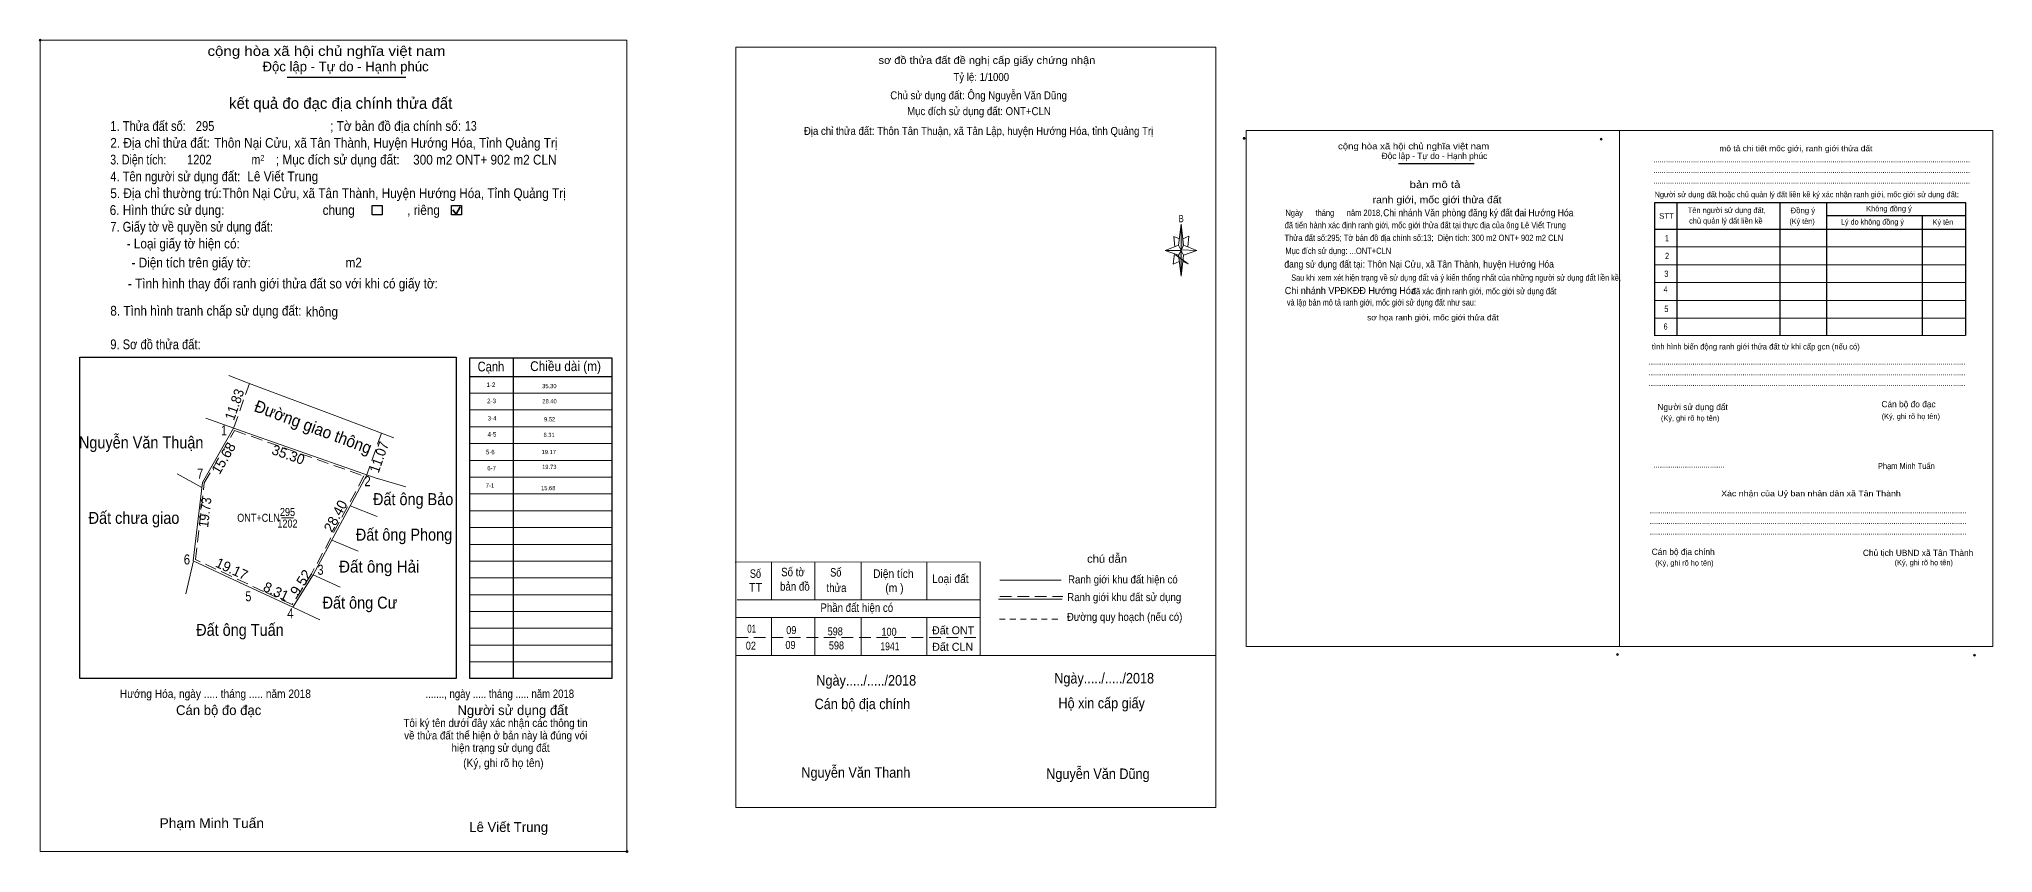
# Model space of a CAD drawing. Header units: metres. Extents: x 540077 to 540954, y 1835219 to 1835513.
# Drawn here: x 540077.5 to 540443.8, y 1835218.9 to 1835371.6 of the extents above; entities that cross this region are included whole.
import ezdxf
from ezdxf.enums import TextEntityAlignment as Align

# ---------------------------------------------------------------- set-up
doc = ezdxf.new("R2010")
doc.units = ezdxf.units.M
doc.header["$LTSCALE"] = 0.73
doc.header["$PDMODE"] = 32
doc.header["$PDSIZE"] = 0.365
doc.linetypes.add('MEDIUM_DASHED', pattern=[4.5, 3, -1.5])
doc.linetypes.add('SHORT_DASHED', pattern=[2.7, 1.5, -1.2])
for name, color, linetype, lineweight in [('1', 7, 'Continuous', 13), ('10', 7, 'Continuous', 13), ('12', 7, 'Continuous', 13), ('13', 7, 'Continuous', 13), ('17', 7, 'Continuous', 13), ('2', 7, 'Continuous', 13), ('54', 7, 'MEDIUM_DASHED', 13), ('7', 7, 'Continuous', 13)]:
    doc.layers.add(name, color=color, linetype=linetype, lineweight=lineweight)
for name, color, linetype in [('25', 7, 'Continuous'), ('30', 7, 'Continuous'), ('4', 7, 'Continuous'), ('6', 7, 'Continuous'), ('63', 7, 'Continuous')]:
    doc.layers.add(name, color=color, linetype=linetype)

msp = doc.modelspace()

# ---------------------------------------------------------------- hatches: boundary and pattern name
at = {"layer": '17'}
for points in [[(540291.58, 1835336.84), (540292.02, 1835332.94), (540291.58, 1835331.94)], [(540291.58, 1835331.94), (540291.58, 1835327.14), (540291.08, 1835331.04)]]:
    msp.add_hatch(color=256, dxfattribs=at).paths.add_polyline_path(points)

# ---------------------------------------------------------------- linework, layer by layer
at = {"layer": '1'}
for points in [[(540113.94, 1835298.62), (540108.07, 1835288.44), (540106.37, 1835273.74)], [(540114.93, 1835269.74), (540125.05, 1835265.02), (540128.85, 1835271.07), (540138.91, 1835289.84)]]:
    msp.add_lwpolyline(points, dxfattribs=at)
at = {"layer": '1', "linetype": 'MEDIUM_DASHED'}
msp.add_lwpolyline([(540114.11, 1835298.17), (540138.37, 1835289.63), (540128.53, 1835271.25), (540124.9, 1835265.5), (540119.55, 1835267.99), (540106.77, 1835273.96), (540108.43, 1835288.32)], close=True, dxfattribs=at)
at = {"layer": '10'}
for p, q in [((540113.01, 1835308.45), (540116.24, 1835307.23)), ((540108.75, 1835300.45), (540116.62, 1835297.68)), ((540133.44, 1835300.77), (540143.95, 1835296.81)), ((540107.95, 1835287.46), (540103.34, 1835290.01)), ((540140.92, 1835289.13), (540146.22, 1835287.61)), ((540135.8, 1835284.03), (540140.87, 1835282.06)), ((540132.35, 1835277.6), (540137.27, 1835275.55)), ((540106.44, 1835273.71), (540104.95, 1835267.53)), ((540128.85, 1835271.07), (540125.05, 1835265.02)), ((540128.85, 1835271.07), (540133.93, 1835268.78)), ((540125.05, 1835265.02), (540130.07, 1835262.66))]:
    msp.add_line(p, q, dxfattribs=at)
at = {"layer": '12'}
msp.add_line((540208.08, 1835227.48), (540298.08, 1835227.48), dxfattribs=at)
at = {"layer": '13'}
msp.add_line((540122.89, 1835281.81), (540125.17, 1835281.81), dxfattribs=at)
at = {"layer": '17'}
for p, q in [((540208.08, 1835227.48), (540208.08, 1835370.04)), ((540291.12, 1835332.94), (540291.58, 1835336.84)), ((540292.02, 1835332.94), (540294.52, 1835331.94)), ((540291.12, 1835331.04), (540288.62, 1835331.94)), ((540290.54, 1835331.14), (540292.92, 1835329.44)), ((540292.02, 1835331.04), (540291.58, 1835327.14)), ((540292.92, 1835329.44), (540291.88, 1835329.84)), ((540253.88, 1835273.54), (540207.96, 1835273.46)), ((540214.78, 1835273.46), (540214.78, 1835266.4)), ((540222.92, 1835273.48), (540222.92, 1835266.4)), ((540231.58, 1835273.54), (540231.58, 1835266.4)), ((540243.88, 1835273.54), (540243.88, 1835266.4)), ((540253.88, 1835273.54), (540253.88, 1835255.98)), ((540257.62, 1835270.08), (540269.12, 1835270.08)), ((540208.34, 1835266.4), (540253.88, 1835266.4)), ((540257.36, 1835266.54), (540269.26, 1835266.54)), ((540208.2, 1835263.06), (540253.88, 1835263.06)), ((540214.78, 1835263.06), (540214.78, 1835255.98)), ((540222.92, 1835263.06), (540222.92, 1835255.98)), ((540231.58, 1835263.06), (540231.58, 1835255.98)), ((540243.88, 1835263.06), (540243.88, 1835255.98)), ((540208.08, 1835255.98), (540298.08, 1835255.98)), ((540208.08, 1835255.98), (540253.88, 1835255.98))]:
    msp.add_line(p, q, dxfattribs=at)
at = {"layer": '17', "linetype": 'MEDIUM_DASHED'}
for p, q in [((540257.6, 1835267.04), (540269.4, 1835267.04)), ((540208.2, 1835259.32), (540253.88, 1835259.32))]:
    msp.add_line(p, q, dxfattribs=at)
at = {"layer": '17', "linetype": 'SHORT_DASHED'}
msp.add_line((540257.52, 1835262.77), (540269.32, 1835262.77), dxfattribs=at)
at = {"layer": '17'}
for points in [[(540208.08, 1835370.04), (540298.08, 1835370.04), (540298.08, 1835227.48)], [(540291.58, 1835331.94), (540291.12, 1835332.94), (540288.62, 1835331.94)], [(540291.28, 1835334.14), (540290.22, 1835334.54), (540290.38, 1835332.64)], [(540291.92, 1835334.14), (540293.02, 1835334.64), (540292.82, 1835332.64)], [(540290.32, 1835331.34), (540290.12, 1835329.34), (540291.22, 1835329.84)], [(540291.58, 1835331.94), (540292.02, 1835331.04), (540294.52, 1835331.94)]]:
    msp.add_lwpolyline(points, dxfattribs=at)
for points in [[(540291.58, 1835336.84), (540292.02, 1835332.94), (540291.58, 1835331.94)], [(540291.58, 1835331.94), (540288.62, 1835331.94), (540291.12, 1835332.94), (540292.02, 1835331.04), (540294.52, 1835331.94), (540291.58, 1835332.04)], [(540291.58, 1835331.94), (540291.58, 1835327.14), (540291.08, 1835331.04)]]:
    msp.add_lwpolyline(points, close=True, dxfattribs=at)
at = {"layer": '2'}
for p, q in [((540116.24, 1835307.23), (540133.44, 1835300.77)), ((540140.83, 1835289.17), (540116.62, 1835297.68))]:
    msp.add_line(p, q, dxfattribs=at)
at = {"layer": '54'}
for p, q in [((540116.89, 1835306.99), (540113.94, 1835298.62)), ((540141.67, 1835297.67), (540138.91, 1835289.84))]:
    msp.add_line(p, q, dxfattribs=at)
at = {"layer": '54', "linetype": 'Continuous'}
msp.add_line((540106.37, 1835273.74), (540114.93, 1835269.74), dxfattribs=at)
at = {"layer": '7', "lineweight": 25}
for p, q in [((540123.99, 1835364.42), (540146.24, 1835364.42)), ((540332.37, 1835348.25), (540346.52, 1835348.25)), ((540384.56, 1835340.87), (540384.56, 1835316)), ((540403.87, 1835340.77), (540403.87, 1835316)), ((540412.58, 1835340.77), (540412.58, 1835316)), ((540380.36, 1835335.93), (540438.69, 1835335.93)), ((540412.58, 1835338.46), (540438.69, 1835338.46)), ((540430.51, 1835338.46), (540430.51, 1835316)), ((540166.35, 1835311.82), (540166.35, 1835251.62)), ((540158.21, 1835308.31), (540184.82, 1835308.31))]:
    msp.add_line(p, q, dxfattribs=at)
at = {"layer": '7', "lineweight": 35}
for p, q in [((540155.03, 1835339.54), (540155.66, 1835338.72)), ((540155.66, 1835338.72), (540156.42, 1835340.09))]:
    msp.add_line(p, q, dxfattribs=at)
at = {"layer": '7'}
for p, q in [((540380.36, 1835332.59), (540438.69, 1835332.59)), ((540380.36, 1835329.25), (540438.69, 1835329.25)), ((540380.36, 1835325.91), (540438.69, 1835325.91)), ((540380.36, 1835322.57), (540438.69, 1835322.57)), ((540380.36, 1835319.23), (540438.69, 1835319.23)), ((540380.26, 1835316), (540438.59, 1835316)), ((540158.21, 1835305.16), (540184.82, 1835305.16)), ((540158.21, 1835302.01), (540184.82, 1835302.01)), ((540158.21, 1835298.86), (540184.82, 1835298.86)), ((540158.21, 1835295.71), (540184.82, 1835295.71)), ((540158.21, 1835292.56), (540184.82, 1835292.56)), ((540158.21, 1835289.41), (540184.82, 1835289.41)), ((540158.21, 1835286.26), (540184.82, 1835286.26)), ((540158.21, 1835283.11), (540184.82, 1835283.11)), ((540158.21, 1835279.96), (540184.82, 1835279.96)), ((540158.21, 1835276.81), (540184.82, 1835276.81)), ((540158.21, 1835273.66), (540184.82, 1835273.66)), ((540158.21, 1835270.51), (540184.82, 1835270.51)), ((540158.21, 1835267.37), (540184.82, 1835267.37)), ((540158.21, 1835264.22), (540184.82, 1835264.22)), ((540158.21, 1835261.07), (540184.82, 1835261.07)), ((540158.21, 1835257.92), (540184.82, 1835257.92)), ((540158.21, 1835254.77), (540184.82, 1835254.77))]:
    msp.add_line(p, q, dxfattribs=at)
for points in [[(540077.64, 1835371.4), (540187.69, 1835371.4), (540187.69, 1835219.18), (540077.64, 1835219.18)], [(540303.79, 1835354.45), (540373.79, 1835354.45), (540373.79, 1835257.63), (540303.79, 1835257.63)], [(540373.8, 1835354.45), (540443.8, 1835354.45), (540443.8, 1835257.63), (540373.8, 1835257.63)], [(540373.8, 1835354.45), (540443.8, 1835354.45), (540443.8, 1835257.63), (540373.8, 1835257.63)]]:
    msp.add_lwpolyline(points, close=True, dxfattribs=at)
at = {"layer": '7', "lineweight": 25}
for points in [[(540139.91, 1835340.35), (540141.8, 1835340.35), (540141.8, 1835338.59), (540139.91, 1835338.59)], [(540154.78, 1835340.35), (540156.67, 1835340.35), (540156.67, 1835338.59), (540154.78, 1835338.59)], [(540085.08, 1835311.93), (540155.69, 1835311.93), (540155.69, 1835251.62), (540085.08, 1835251.62)], [(540158.21, 1835311.82), (540184.82, 1835311.82), (540184.82, 1835251.62), (540158.21, 1835251.62)]]:
    msp.add_lwpolyline(points, close=True, dxfattribs=at)
msp.add_lwpolyline([(540438.69, 1835316), (540438.69, 1835340.87), (540380.36, 1835340.87), (540380.36, 1835316)], dxfattribs=at)
at = {"layer": '7'}
for p in [(540077.64, 1835371.4), (540303.42, 1835352.96), (540370.34, 1835352.82), (540373.42, 1835256.14), (540440.34, 1835256), (540187.69, 1835219.18)]:
    msp.add_point(p, dxfattribs=at)

# ---------------------------------------------------------------- texts
at = {"layer": '1'}
for s, height, width, p in [('Hướng Hóa, ngày ..... tháng ..... năm 2018', 1.58, 0.9, (540092.61, 1835248)), ('Phạm Minh Tuấn', 1.83, 1.05, (540100.06, 1835223.6))]:
    msp.add_text(s, height=height, dxfattribs=dict(at, width=width)).set_placement(p)
msp.add_text('Lê Viết Trung', height=1.84, dxfattribs=at).set_placement((540158.12, 1835222.87))
at = {"layer": '13', "width": 0.85}
msp.add_text('ONT+CLN', height=1.5, dxfattribs=at).set_placement((540122.61, 1835281.04), align=Align.RIGHT)
for s, p in [('1202', (540124.03, 1835279.96)), ('295', (540124.035, 1835282.13))]:
    msp.add_text(s, height=1.5, dxfattribs=at).set_placement(p, align=Align.CENTER)
at = {"layer": '17'}
for s, height, width, p in [('sơ đồ thửa đất đề nghị cấp giấy chứng nhận', 1.4, 1.1, (540255.17, 1835366.92)), ('Tỷ lệ: 1/1000', 1.5, 0.9, (540254.115, 1835363.72)), ('Mục đích sử dụng đất: ONT+CLN', 1.5, 0.9, (540253.685, 1835357.31)), ('Địa chỉ thửa đất: Thôn Tân Thuận, xã Tân Lập, huyện Hướng Hóa, tỉnh Quảng Trị', 1.5, 0.9, (540253.61, 1835353.6)), ('B', 1.378, 0.75, (540291.61, 1835337.22)), ('chú dẫn', 1.5, 1.05, (540277.705, 1835273.36)), ('Số', 1.6, 0.8, (540211.78, 1835270.52)), ('bản đồ', 1.6, 0.85, (540219.17, 1835268.12)), ('Số tờ', 1.6, 0.85, (540218.81, 1835270.82)), ('Số', 1.6, 0.8, (540226.84, 1835270.76)), ('Diện tích', 1.6, 0.9, (540237.625, 1835270.52)), ('Loại đất', 1.6, 0.9, (540248.325, 1835269.56)), ('Ranh giới khu đất hiện có ', 1.5, 0.9, (540280.915, 1835269.48)), ('TT', 1.6, 0.95, (540211.81, 1835267.96)), ('thửa', 1.6, 0.85, (540226.97, 1835267.86)), ('(m )', 1.6, 0.9, (540237.835, 1835267.86)), ('Ranh giới khu đất sử dụng', 1.5, 0.9, (540280.92, 1835266.16)), ('Phần đất hiện có', 1.6, 0.85, (540230.775, 1835264.14)), ('Đường quy hoạch (nếu có)', 1.5, 0.9, (540280.99, 1835262.46)), ('01', 1.5, 0.75, (540211.07, 1835260.24)), ('09', 1.5, 0.85, (540218.34, 1835257.19)), ('09', 1.5, 0.85, (540218.5, 1835259.98)), ('598', 1.5, 0.85, (540226.735, 1835259.73)), ('100', 1.5, 0.85, (540236.825, 1835259.66)), ('02', 1.5, 0.85, (540210.92, 1835257.06)), ('598', 1.5, 0.85, (540226.965, 1835257.1)), ('1941', 1.5, 0.8, (540236.99, 1835256.94)), ('Ngày...../...../2018', 1.97, 0.9, (540232.55, 1835250.32)), ('Ngày...../...../2018', 1.97, 0.9, (540277.16, 1835250.72)), ('Cán bộ địa chính', 1.97, 0.9, (540231.83, 1835245.9)), ('Hộ xin cấp giấy', 1.97, 0.9, (540276.69, 1835246.06)), ('Nguyễn Văn Thanh', 1.97, 0.9, (540230.6, 1835233.04)), ('Nguyễn Văn Dũng', 1.97, 0.9, (540275.99, 1835232.8))]:
    msp.add_text(s, height=height, dxfattribs=dict(at, width=width)).set_placement(p, align=Align.CENTER)
at = {"layer": '17', "width": 0.9}
msp.add_text('Chủ sử dụng đất: Ông Nguyễn Văn Dũng', height=1.5, dxfattribs=at).set_placement((540237.06, 1835360.28))
at = {"layer": '17'}
for s, p in [('Đất ONT', (540248.835, 1835259.94)), ('Đất CLN', (540248.755, 1835256.84))]:
    msp.add_text(s, height=1.5, dxfattribs=at).set_placement(p, align=Align.CENTER)
at = {"layer": '25'}
for s, width, p in [('Chi nhánh Văn phòng đăng ký đất đai Hướng Hóa', 0.9, (540329.48, 1835338.34)), ('Chi nhánh VPĐKĐĐ Hướng Hóa', 0.95, (540311.02, 1835323.74))]:
    msp.add_text(s, height=1.33, dxfattribs=dict(at, width=width)).set_placement(p)
at = {"layer": '30'}
for s, height, width, p in [('1-2', 0.8397, 0.85, (540163.01, 1835306.34)), ('2-3', 0.8397, 0.85, (540163.12, 1835303.29)), ('3-4', 0.8397, 0.85, (540163.21, 1835300.04)), ('4-5', 0.84, 0.85, (540163.2, 1835297.03)), ('5-6', 0.84, 0.85, (540162.88, 1835293.7)), ('7-1', 0.84, 0.8, (540162.81, 1835287.42)), ('6-7', 0.84, 0.85, (540163.14, 1835290.68))]:
    msp.add_text(s, height=height, dxfattribs=dict(at, width=width)).set_placement(p, align=Align.RIGHT)
at = {"layer": '4', "width": 0.85}
msp.add_text('1202', height=1.83, dxfattribs=at).set_placement((540105.2, 1835348.06))
at = {"layer": '54', "width": 0.95}
for s, height, rotation, p in [('11.83', 1.875, 70.6, (540114.9779, 1835302.7336)), ('Đường giao thông', 2.25, 339.397, (540128.4491, 1835297.7583)), ('11.07', 1.875, 70.632, (540142.0915, 1835292.8691))]:
    msp.add_text(s, height=height, rotation=rotation, dxfattribs=at).set_placement(p, align=Align.CENTER)
at = {"layer": '54'}
for s, width, p in [('Nguyễn Văn Thuận', 0.9, (540096.6, 1835294.8)), ('Đất ông Bảo', 0.9, (540147.595, 1835284.16)), ('Đất chưa giao', 0.9, (540095.255, 1835280.65)), ('Đất ông Phong', 0.9, (540145.88, 1835277.51)), ('Đất ông Hải', 0.95, (540141.235, 1835271.51)), ('Đất ông Cư', 0.9, (540137.62, 1835264.75)), ('Đất ông Tuấn', 0.9, (540115.12, 1835259.65))]:
    msp.add_text(s, height=2.25, dxfattribs=dict(at, width=width)).set_placement(p, align=Align.CENTER)
at = {"layer": '6', "width": 0.9}
for s, height, p in [('Lê Viết Trung', 1.84, (540116.5, 1835344.91)), ('300 m2 ONT+ 902 m2 CLN', 1.83, (540147.6, 1835348.04))]:
    msp.add_text(s, height=height, dxfattribs=at).set_placement(p)
at = {"layer": '63'}
for s, height, width, p in [('35.30', 0.7909, 0.85, (540174.48, 1835306.1)), ('28.40', 0.7909, 0.85, (540174.51, 1835303.25)), (' 1', 1.875, 0.75, (540112.64, 1835297.25)), ('9.52', 0.7909, 0.85, (540174.23, 1835299.88)), ('8.31', 0.7909, 0.8, (540174.11, 1835296.94)), ('19.17', 0.7909, 0.85, (540174.37, 1835293.73)), ('19.73', 0.7909, 0.85, (540174.46, 1835290.95)), (' 7', 1.875, 0.8, (540108.22, 1835289.13)), (' 2', 1.875, 0.85, (540139.64, 1835287.72)), ('15.68', 0.7909, 0.85, (540174.27, 1835286.97)), (' 6', 1.875, 0.85, (540105.77, 1835273.04)), (' 3', 1.875, 0.8, (540130.79, 1835271.1)), (' 5', 1.875, 0.8, (540117.26, 1835266.14)), (' 4', 1.875, 0.85, (540125.17, 1835262.94))]:
    msp.add_text(s, height=height, dxfattribs=dict(at, width=width)).set_placement(p, align=Align.RIGHT)
for s, rotation, p in [('15.68', 60.033, (540112.8625, 1835292.4967)), ('35.30', 340.626, (540123.879, 1835292.7476)), ('28.40', 61.802, (540133.8738, 1835281.682)), ('19.17', 334.972, (540113.1934, 1835271.3571)), ('8.31', 335.008, (540121.5039, 1835267.148))]:
    msp.add_text(s, height=1.875, rotation=rotation, dxfattribs=at).set_placement(p, align=Align.CENTER)
for s, rotation, width, p in [('19.73', 83.422, 0.9, (540109.4685, 1835282.7026)), ('9.52', 57.829, 1.05, (540127.3447, 1835269.1408))]:
    msp.add_text(s, height=1.875, rotation=rotation, dxfattribs=dict(at, width=width)).set_placement(p, align=Align.CENTER)
at = {"layer": '7'}
for s, height, width, p in [('cộng hòa xã hội chủ nghĩa việt nam', 1.837, 1.15, (540109.04, 1835368.42)), ('1. Thửa đất số:', 1.837, 0.85, (540090.81, 1835354.35)), ('295', 1.84, 0.85, (540106.84, 1835354.35)), ('; Tờ bản đồ địa chính số:', 1.837, 0.9, (540132.02, 1835354.35)), ('13', 1.84, 0.8, (540157.32, 1835354.38)), ('2. Địa chỉ thửa đất:', 1.837, 0.9, (540090.81, 1835351.2)), ('Thôn Nại Cửu, xã Tân Thành, Huyện Hướng Hóa, Tỉnh Quảng Trị', 1.83, 0.9, (540110.28, 1835351.2)), ('cộng hòa xã hội chủ nghĩa việt nam', 1.168, 1.15, (540321.01, 1835350.91)), ('4. Tên người sử dụng đất:', 1.837, 0.85, (540090.81, 1835344.9)), ('3. Diện tích:', 1.837, 0.8, (540090.81, 1835348.06)), ('m', 1.837, 0.8, (540117.29, 1835348.06)), ('2', 1.05, 0.8, (540118.94, 1835348.78)), ('; Mục đích sử dụng đất:', 1.837, 0.9, (540121.84, 1835348.06)), ('........................................................................................................................................................', 1.168, 0.9, (540380.13, 1835348.47)), ('........................................................................................................................................................', 1.168, 0.9, (540380.13, 1835346.47)), ('5. Địa chỉ thường trú:', 1.837, 0.9, (540090.81, 1835341.75)), ('Thôn Nại Cửu, xã Tân Thành, Huyện Hướng Hóa, Tỉnh Quảng Trị', 1.83, 0.9, (540111.82, 1835341.75)), ('........................................................................................................................................................', 1.168, 0.9, (540380.13, 1835344.46)), ('6. Hình thức sử dụng:', 1.837, 0.9, (540090.7, 1835338.6)), ('chung                , riêng', 1.837, 0.9, (540130.62, 1835338.6)), ('Ngày      tháng      năm 2018,', 1.17, 0.9, (540311.14, 1835338.42)), ('Đồng ý', 1.035, 1.05, (540405.86, 1835338.92)), ('7. Giấy tờ về quyền sử dụng đất:', 1.837, 0.85, (540090.81, 1835335.46)), (' đã tiến hành xác định ranh giới, mốc giới thửa đất tại thực địa của ông Lê Viết Trung', 1.17, 0.9, (540310.62, 1835336.1)), ('STT', 1.035, 1.05, (540381.22, 1835337.88)), ('(Ký tên)', 1.035, 0.9, (540405.64, 1835336.89)), ('Lý do không đồng ý', 1.035, 0.9, (540415.3, 1835336.78)), ('Ký tên', 1.035, 0.9, (540432.5, 1835336.74)), ('     - Loại giấy tờ hiện có:', 1.835, 0.9, (540090.81, 1835332.31)), ('Thửa đất số:295; Tờ bản đồ địa chính số:13;  Diện tích: 300 m2 ONT+ 902 m2 CLN', 1.17, 0.9, (540310.98, 1835333.72)), ('Mục đích sử dụng: ...ONT+CLN', 1.17, 0.9, (540311.13, 1835331.28)), ('                                                                       - Diện tích trên giấy tờ:                             m2', 1.83, 0.9, (540051.35, 1835328.74)), ('đang sử dụng đất tại: Thôn Nại Cửu, xã Tân Thành, huyện Hướng Hóa', 1.33, 0.9, (540310.94, 1835328.7)), ('     - Tình hình thay đổi ranh giới thửa đất so với khi có giấy tờ:', 1.835, 0.9, (540091.05, 1835324.81)), ('Sau khi xem xét hiện trạng về sử dụng đất và ý kiến thống nhất của những người sử dụng đất liền kề,', 1.168, 0.85, (540312.24, 1835326.25)), ('đã xác định ranh giới, mốc giới sử dụng đất', 1.165, 0.9, (540334.84, 1835323.72)), ('8. Tình hình tranh chấp sử dụng đất: ', 1.835, 0.9, (540090.81, 1835319.71)), ('không', 1.837, 0.9, (540127.48, 1835319.52)), (' và lập bản mô tả ranh giới, mốc giới sử dụng đất như sau:', 1.169, 0.85, (540311.04, 1835321.6)), ('9. Sơ đồ thửa đất:', 1.837, 0.85, (540090.81, 1835313.41)), ('Cạnh', 1.837, 0.85, (540159.68, 1835309.24)), ('Chiều dài (m)', 1.837, 0.9, (540169.54, 1835309.31)), ('........................................................................................................................................................', 1.168, 0.9, (540379.26, 1835310.52)), ('........................................................................................................................................................', 1.168, 0.9, (540379.26, 1835308.52)), ('........................................................................................................................................................', 1.168, 0.9, (540379.26, 1835306.52)), ('(Ký, ghi rõ họ tên)', 1.002, 0.9, (540381.56, 1835299.98)), ('(Ký, ghi rõ họ tên)', 1.002, 0.9, (540422.94, 1835300.32)), ('Phạm Minh Tuấn', 1.125, 0.9, (540422.24, 1835290.96)), ('..................................', 1.17, 0.9, (540380.16, 1835291.18)), ('........................................................................................................................................................', 1.168, 0.9, (540379.46, 1835282.63)), ('........................................................................................................................................................', 1.168, 0.9, (540379.46, 1835280.63)), ('........................................................................................................................................................', 1.168, 0.9, (540379.46, 1835278.62)), ('(Ký, ghi rõ họ tên)', 1.002, 0.9, (540380.49, 1835272.83)), ('(Ký, ghi rõ họ tên)', 1.002, 0.9, (540425.36, 1835272.9)), ('......., ngày ..... tháng ..... năm 2018', 1.58, 0.85, (540149.92, 1835248)), ('(Ký, ghi rõ họ tên)', 1.575, 0.9, (540156.98, 1835235.04))]:
    msp.add_text(s, height=height, dxfattribs=dict(at, width=width)).set_placement(p)
for s, height, p in [('Độc lập - Tự do - Hạnh phúc', 1.837, (540119.36, 1835365.52)), ('Độc lập - Tự do - Hạnh phúc', 1.168, (540329.19, 1835349.08)), ('Người sử dụng đất hoặc chủ quản lý đất liền kề ký xác nhận ranh giới, mốc giới sử dụng đất:', 1.035, (540380.36, 1835341.92)), ('Tên người sử dụng đất,', 1.035, (540386.6, 1835338.95)), ('Không đồng ý', 1.035, (540420.04, 1835339.26)), ('chủ quản lý đất liền kề', 1.035, (540386.84, 1835336.98)), ('tình hình biến động ranh giới thửa đất từ khi cấp gcn (nếu có)', 1.068, (540379.86, 1835313.36)), ('Người sử dụng đất', 1.169, (540380.89, 1835301.99)), ('Cán bộ đo đạc', 1.166, (540422.91, 1835302.52)), ('Cán bộ địa chính', 1.169, (540379.82, 1835274.83)), ('Chủ tịch UBND xã Tân Thành', 1.17, (540419.42, 1835274.63)), ('Cán bộ đo đạc', 1.837, (540103.14, 1835244.79)), ('Người sử dụng đất', 1.837, (540155.9, 1835244.79))]:
    msp.add_text(s, height=height, dxfattribs=at).set_placement(p)
for s, height, p in [('kết quả đo đạc địa chính thửa đất', 2.1, (540134.01, 1835358.5)), ('.', 0.5249, (540187.6967, 1835218.93))]:
    msp.add_text(s, height=height, dxfattribs=at).set_placement(p, align=Align.CENTER)
for s, height, width, p in [('mô tả chi tiết mốc giới, ranh giới thửa đất', 1.068, 1.1, (540406.855, 1835350.54)), ('bản mô tả', 1.335, 1.2, (540339.2, 1835343.63)), ('ranh giới, mốc giới thửa đất', 1.335, 1.1, (540339.575, 1835340.79)), ('1', 1.168, 0.65, (540382.685, 1835333.66)), ('2', 1.168, 0.8, (540382.695, 1835330.32)), ('4', 1.169, 0.8, (540382.44, 1835324.06)), ('3', 1.169, 0.75, (540382.565, 1835326.98)), ('5', 1.169, 0.75, (540382.575, 1835320.39)), ('sơ họa ranh giới, mốc giới thửa đất', 1.068, 1.1, (540338.795, 1835318.82)), ('6', 1.169, 0.8, (540382.415, 1835317.08)), ('Xác nhận của Uỷ ban nhân dân xã Tân Thành', 1.07, 1.15, (540409.685, 1835285.82)), ('Tôi ký tên dưới đây xác nhận các thông tin', 1.518, 0.9, (540163.04, 1835242.55)), ('về thửa đất thể hiện ở bản này là đúng vói', 1.518, 0.9, (540163.07, 1835240.22)), ('hiện trạng sử dụng đất', 1.518, 0.9, (540163.985, 1835237.9))]:
    msp.add_text(s, height=height, dxfattribs=dict(at, width=width)).set_placement(p, align=Align.CENTER)

doc.saveas('drawing.dxf')
